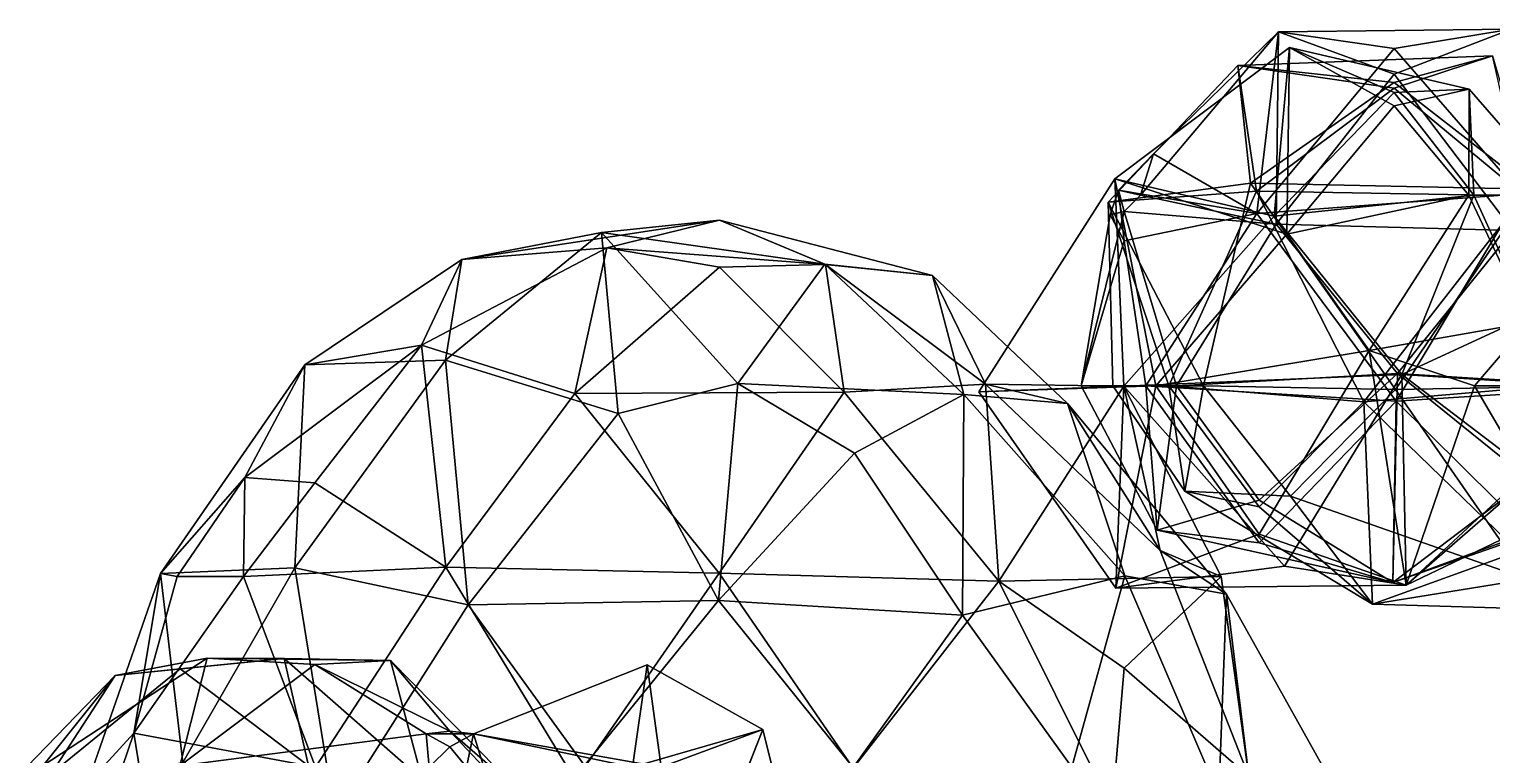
# Model space of a CAD drawing. Extents: x 290034 to 295698, y 4553723 to 4561693.
# Drawn here: x 293585.3 to 293721.9, y 4558908.1 to 4558975.9 of the extents above; entities that cross this region are included whole.
import ezdxf

# ---------------------------------------------------------------- set-up
doc = ezdxf.new("R2010")
doc.units = 0
doc.layers.add('Au_ppm_Pref_-_0_2', color=7, linetype='CONTINUOUS')

msp = doc.modelspace()

# ---------------------------------------------------------------- linework, layer by layer
at = {"layer": 'Au_ppm_Pref_-_0_2'}
for points in [[(293689.1, 4558960.37, 1751.39), (293701.8, 4558957.65, 1747.83), (293702.01, 4558975.63, 1752.1)], [(293689.1, 4558960.37, 1751.39), (293702.01, 4558975.63, 1752.1), (293690.33, 4558964.24, 1752.1)], [(293699.98, 4558958.66, 1757.26), (293690.33, 4558964.24, 1752.1), (293702.01, 4558975.63, 1752.1)], [(293699.98, 4558958.66, 1757.26), (293702.01, 4558975.63, 1752.1), (293712.8, 4558974.09, 1756.67)], [(293701.8, 4558957.65, 1747.83), (293712.8, 4558971.68, 1748.33), (293702.01, 4558975.63, 1752.1)], [(293702.01, 4558975.63, 1752.1), (293723.75, 4558975.87, 1752.1), (293712.8, 4558974.09, 1756.67)], [(293723.75, 4558975.87, 1752.1), (293702.01, 4558975.63, 1752.1), (293712.8, 4558971.68, 1748.33)], [(293723.75, 4558975.87, 1752.1), (293724.61, 4558960.49, 1758.12), (293712.8, 4558974.09, 1756.67)], [(293723.75, 4558975.87, 1752.1), (293712.8, 4558971.68, 1748.33), (293723.9, 4558957.06, 1747.97)], [(293703.03, 4558974.18, 1811.49), (293701.6, 4558958.4, 1816.11), (293686.72, 4558961.9, 1811.5)], [(293703.03, 4558974.18, 1811.49), (293686.72, 4558961.9, 1811.5), (293702.78, 4558956.74, 1807.98)], [(293712.8, 4558974.09, 1756.67), (293724.61, 4558960.49, 1758.12), (293699.98, 4558958.66, 1757.26)], [(293703.03, 4558974.18, 1811.49), (293712.8, 4558969.95, 1814.68), (293701.6, 4558958.4, 1816.11)], [(293703.03, 4558974.18, 1811.49), (293702.78, 4558956.74, 1807.98), (293712.8, 4558968.73, 1808.71)], [(293703.03, 4558974.18, 1811.49), (293719.81, 4558970.29, 1811.49), (293712.8, 4558969.95, 1814.68)], [(293703.03, 4558974.18, 1811.49), (293712.8, 4558968.73, 1808.71), (293719.81, 4558970.29, 1811.49)], [(293698.2, 4558972.48, 1775.86), (293722, 4558973.39, 1775.86), (293712.8, 4558970.91, 1779.37)], [(293698.2, 4558972.48, 1775.86), (293712.8, 4558970.38, 1772.52), (293722, 4558973.39, 1775.86)], [(293722, 4558973.39, 1775.86), (293725.63, 4558960.93, 1781.78), (293712.8, 4558970.91, 1779.37)], [(293722, 4558973.39, 1775.86), (293712.8, 4558970.38, 1772.52), (293724.95, 4558960.31, 1769.98)], [(293686.09, 4558959.72, 1775.87), (293699.96, 4558960.73, 1769.93), (293698.2, 4558972.48, 1775.86)], [(293698.2, 4558972.48, 1775.86), (293699.39, 4558961.49, 1781.67), (293686.09, 4558959.72, 1775.87)], [(293698.2, 4558972.48, 1775.86), (293699.96, 4558960.73, 1769.93), (293712.8, 4558970.38, 1772.52)], [(293712.8, 4558970.91, 1779.37), (293699.39, 4558961.49, 1781.67), (293698.2, 4558972.48, 1775.86)], [(293701.8, 4558957.65, 1747.83), (293723.9, 4558957.06, 1747.97), (293712.8, 4558971.68, 1748.33)], [(293699.39, 4558961.49, 1781.67), (293712.8, 4558970.91, 1779.37), (293725.63, 4558960.93, 1781.78)], [(293712.8, 4558970.38, 1772.52), (293699.96, 4558960.73, 1769.93), (293724.95, 4558960.31, 1769.98)], [(293719.79, 4558960.37, 1808.19), (293719.81, 4558970.29, 1811.49), (293712.8, 4558968.73, 1808.71)], [(293719.81, 4558970.29, 1811.49), (293720.25, 4558960.37, 1815.01), (293712.8, 4558969.95, 1814.68)], [(293719.79, 4558960.37, 1808.19), (293728.44, 4558960.37, 1811.49), (293719.81, 4558970.29, 1811.49)], [(293728.44, 4558960.37, 1811.49), (293720.25, 4558960.37, 1815.01), (293719.81, 4558970.29, 1811.49)], [(293720.25, 4558960.37, 1815.01), (293701.6, 4558958.4, 1816.11), (293712.8, 4558969.95, 1814.68)], [(293719.79, 4558960.37, 1808.19), (293712.8, 4558968.73, 1808.71), (293702.78, 4558956.74, 1807.98)], [(293689.1, 4558960.37, 1751.39), (293690.33, 4558964.24, 1752.1), (293687.06, 4558960.85, 1752.14)], [(293699.98, 4558958.66, 1757.26), (293687.06, 4558960.85, 1752.14), (293690.33, 4558964.24, 1752.1)], [(293687.57, 4558942.54, 1817.41), (293674, 4558942, 1811.66), (293686.72, 4558961.9, 1811.5)], [(293686.72, 4558961.9, 1811.5), (293674, 4558942, 1811.66), (293690.53, 4558942.56, 1806.94)], [(293687.57, 4558942.54, 1817.41), (293686.72, 4558961.9, 1811.5), (293701.6, 4558958.4, 1816.11)], [(293702.78, 4558956.74, 1807.98), (293686.72, 4558961.9, 1811.5), (293690.53, 4558942.56, 1806.94)], [(293699.39, 4558961.49, 1781.67), (293695, 4558942.56, 1780.79), (293686.09, 4558959.72, 1775.87)], [(293699.96, 4558960.73, 1769.93), (293686.09, 4558959.72, 1775.87), (293691.76, 4558942.56, 1771.88)], [(293687.6, 4558956.1, 1753.53), (293686.29, 4558958.52, 1752.1), (293687.06, 4558960.85, 1752.14)], [(293686.29, 4558958.52, 1752.1), (293687.6, 4558958.84, 1751.59), (293687.06, 4558960.85, 1752.14)], [(293689.1, 4558960.37, 1751.39), (293687.06, 4558960.85, 1752.14), (293687.6, 4558958.84, 1751.59)], [(293699.98, 4558958.66, 1757.26), (293687.6, 4558956.1, 1753.53), (293687.06, 4558960.85, 1752.14)], [(293699.96, 4558960.73, 1769.93), (293691.76, 4558942.56, 1771.88), (293709.98, 4558941.06, 1768.47)], [(293695, 4558942.56, 1780.79), (293699.39, 4558961.49, 1781.67), (293712.94, 4558942.21, 1783.28)], [(293725.63, 4558960.93, 1781.78), (293712.94, 4558942.21, 1783.28), (293699.39, 4558961.49, 1781.67)], [(293699.96, 4558960.73, 1769.93), (293709.98, 4558941.06, 1768.47), (293724.95, 4558960.31, 1769.98)], [(293712.98, 4558941.11, 1758.6), (293699.98, 4558958.66, 1757.26), (293724.61, 4558960.49, 1758.12)], [(293712.94, 4558942.21, 1783.28), (293725.63, 4558960.93, 1781.78), (293739.08, 4558942.67, 1782.74)], [(293712.98, 4558941.11, 1758.6), (293724.61, 4558960.49, 1758.12), (293735.45, 4558942.56, 1756.84)], [(293695, 4558942.56, 1780.79), (293686.54, 4558942.56, 1775.86), (293686.09, 4558959.72, 1775.87)], [(293691.76, 4558942.56, 1771.88), (293686.09, 4558959.72, 1775.87), (293686.54, 4558942.56, 1775.86)], [(293701.8, 4558957.65, 1747.83), (293689.1, 4558960.37, 1751.39), (293687.6, 4558958.84, 1751.59)], [(293713.53, 4558943.62, 1816.03), (293701.6, 4558958.4, 1816.11), (293720.25, 4558960.37, 1815.01)], [(293719.79, 4558960.37, 1808.19), (293702.78, 4558956.74, 1807.98), (293710.47, 4558945.87, 1807.76)], [(293709.98, 4558941.06, 1768.47), (293736.22, 4558943.29, 1771.29), (293724.95, 4558960.31, 1769.98)], [(293725.39, 4558948.49, 1809.52), (293719.79, 4558960.37, 1808.19), (293710.47, 4558945.87, 1807.76)], [(293720.25, 4558960.37, 1815.01), (293725.39, 4558949.09, 1813.67), (293713.53, 4558943.62, 1816.03)], [(293725.39, 4558948.49, 1809.52), (293728.44, 4558960.37, 1811.49), (293719.79, 4558960.37, 1808.19)], [(293725.39, 4558949.09, 1813.67), (293720.25, 4558960.37, 1815.01), (293728.44, 4558960.37, 1811.49)], [(293639.27, 4558955.45, 1824.04), (293649.78, 4558958.04, 1829.34), (293625.73, 4558954.37, 1827.84)], [(293649.78, 4558958.04, 1829.34), (293638.76, 4558956.87, 1834.82), (293625.73, 4558954.37, 1827.84)], [(293659.62, 4558953.94, 1834.42), (293638.76, 4558956.87, 1834.82), (293649.78, 4558958.04, 1829.34)], [(293639.27, 4558955.45, 1824.04), (293659.69, 4558953.9, 1824.25), (293649.78, 4558958.04, 1829.34)], [(293659.69, 4558953.9, 1824.25), (293669.69, 4558952.86, 1829.31), (293649.78, 4558958.04, 1829.34)], [(293649.78, 4558958.04, 1829.34), (293669.69, 4558952.86, 1829.31), (293659.62, 4558953.94, 1834.42)], [(293683.58, 4558942.56, 1752.1), (293692.49, 4558942.56, 1748.47), (293687.6, 4558958.84, 1751.59)], [(293683.58, 4558942.56, 1752.1), (293687.6, 4558958.84, 1751.59), (293686.29, 4558958.52, 1752.1)], [(293687.6, 4558956.1, 1753.53), (293683.58, 4558942.56, 1752.1), (293686.29, 4558958.52, 1752.1)], [(293687.57, 4558942.54, 1817.41), (293701.6, 4558958.4, 1816.11), (293713.53, 4558943.62, 1816.03)], [(293701.8, 4558957.65, 1747.83), (293687.6, 4558958.84, 1751.59), (293692.49, 4558942.56, 1748.47)], [(293699.98, 4558958.66, 1757.26), (293689.61, 4558942.56, 1757.09), (293687.6, 4558956.1, 1753.53)], [(293699.98, 4558958.66, 1757.26), (293712.98, 4558941.11, 1758.6), (293689.61, 4558942.56, 1757.09)], [(293638.76, 4558956.87, 1834.82), (293640.34, 4558939.97, 1838.85), (293624.21, 4558944.97, 1835.59)], [(293638.76, 4558956.87, 1834.82), (293624.21, 4558944.97, 1835.59), (293625.73, 4558954.37, 1827.84)], [(293638.76, 4558956.87, 1834.82), (293651.51, 4558942.78, 1837.82), (293640.34, 4558939.97, 1838.85)], [(293638.76, 4558956.87, 1834.82), (293659.62, 4558953.94, 1834.42), (293651.51, 4558942.78, 1837.82)], [(293710.47, 4558945.87, 1807.76), (293702.78, 4558956.74, 1807.98), (293690.53, 4558942.56, 1806.94)], [(293701.8, 4558957.65, 1747.83), (293692.49, 4558942.56, 1748.47), (293713.12, 4558943.71, 1747.63)], [(293701.8, 4558957.65, 1747.83), (293713.12, 4558943.71, 1747.63), (293723.9, 4558957.06, 1747.97)], [(293723.9, 4558957.06, 1747.97), (293713.12, 4558943.71, 1747.63), (293731.73, 4558942.56, 1749.11)], [(293636.29, 4558941.84, 1819.04), (293639.27, 4558955.45, 1824.04), (293621.96, 4558946.36, 1822.56)], [(293621.96, 4558946.36, 1822.56), (293639.27, 4558955.45, 1824.04), (293625.73, 4558954.37, 1827.84)], [(293636.29, 4558941.84, 1819.04), (293649.8, 4558953.64, 1819.68), (293639.27, 4558955.45, 1824.04)], [(293659.69, 4558953.9, 1824.25), (293639.27, 4558955.45, 1824.04), (293649.8, 4558953.64, 1819.68)], [(293687.6, 4558956.1, 1753.53), (293689.61, 4558942.56, 1757.09), (293683.58, 4558942.56, 1752.1)], [(293624.21, 4558944.97, 1835.59), (293611.06, 4558944.53, 1829.27), (293625.73, 4558954.37, 1827.84)], [(293621.96, 4558946.36, 1822.56), (293625.73, 4558954.37, 1827.84), (293611.06, 4558944.53, 1829.27)], [(293661.43, 4558941.96, 1818.09), (293649.8, 4558953.64, 1819.68), (293636.29, 4558941.84, 1819.04)], [(293661.43, 4558941.96, 1818.09), (293659.69, 4558953.9, 1824.25), (293649.8, 4558953.64, 1819.68)], [(293659.62, 4558953.94, 1834.42), (293672.61, 4558941.74, 1834.93), (293651.51, 4558942.78, 1837.82)], [(293669.69, 4558952.86, 1829.31), (293672.61, 4558941.74, 1834.93), (293659.62, 4558953.94, 1834.42)], [(293661.43, 4558941.96, 1818.09), (293674.63, 4558942.71, 1822.81), (293659.69, 4558953.9, 1824.25)], [(293659.69, 4558953.9, 1824.25), (293674.63, 4558942.71, 1822.81), (293669.69, 4558952.86, 1829.31)], [(293669.69, 4558952.86, 1829.31), (293674.63, 4558942.71, 1822.81), (293682.31, 4558940.92, 1829.31)], [(293682.31, 4558940.92, 1829.31), (293672.61, 4558941.74, 1834.93), (293669.69, 4558952.86, 1829.31)], [(293725.39, 4558948.49, 1809.52), (293710.47, 4558945.87, 1807.76), (293720.32, 4558942.56, 1809.1)], [(293729.95, 4558942.56, 1813.64), (293713.53, 4558943.62, 1816.03), (293725.39, 4558949.09, 1813.67)], [(293725.39, 4558948.49, 1809.52), (293720.32, 4558942.56, 1809.1), (293730.34, 4558942.56, 1809.16)], [(293621.96, 4558946.36, 1822.56), (293611.06, 4558944.53, 1829.27), (293605.46, 4558933.99, 1823.37)], [(293612, 4558933.5, 1820.45), (293621.96, 4558946.36, 1822.56), (293605.46, 4558933.99, 1823.37)], [(293624.23, 4558925.62, 1818.23), (293621.96, 4558946.36, 1822.56), (293612, 4558933.5, 1820.45)], [(293636.29, 4558941.84, 1819.04), (293621.96, 4558946.36, 1822.56), (293624.23, 4558925.62, 1818.23)], [(293710.47, 4558945.87, 1807.76), (293690.53, 4558942.56, 1806.94), (293700.2, 4558928.69, 1806.87)], [(293710.47, 4558945.87, 1807.76), (293700.2, 4558928.69, 1806.87), (293713.93, 4558923.94, 1811.36)], [(293720.32, 4558942.56, 1809.1), (293710.47, 4558945.87, 1807.76), (293713.93, 4558923.94, 1811.36)], [(293610.14, 4558925.56, 1836.41), (293597.58, 4558925.02, 1829.24), (293611.06, 4558944.53, 1829.27)], [(293605.46, 4558933.99, 1823.37), (293611.06, 4558944.53, 1829.27), (293597.58, 4558925.02, 1829.24)], [(293626.32, 4558922.1, 1839.5), (293610.14, 4558925.56, 1836.41), (293624.21, 4558944.97, 1835.59)], [(293610.14, 4558925.56, 1836.41), (293611.06, 4558944.53, 1829.27), (293624.21, 4558944.97, 1835.59)], [(293640.34, 4558939.97, 1838.85), (293626.32, 4558922.1, 1839.5), (293624.21, 4558944.97, 1835.59)], [(293651.51, 4558942.78, 1837.82), (293649.7, 4558922.49, 1839.07), (293640.34, 4558939.97, 1838.85)], [(293649.7, 4558922.49, 1839.07), (293651.51, 4558942.78, 1837.82), (293662.4, 4558936.27, 1839.09)], [(293672.61, 4558941.74, 1834.93), (293662.4, 4558936.27, 1839.09), (293651.51, 4558942.78, 1837.82)], [(293661.43, 4558941.96, 1818.09), (293675.88, 4558924.31, 1818.25), (293674.63, 4558942.71, 1822.81)], [(293674.63, 4558942.71, 1822.81), (293675.88, 4558924.31, 1818.25), (293687.56, 4558942.54, 1817.45)], [(293690.95, 4558927.17, 1824.5), (293682.31, 4558940.92, 1829.31), (293674.63, 4558942.71, 1822.81)], [(293687.56, 4558942.54, 1817.45), (293690.95, 4558927.17, 1824.5), (293674.63, 4558942.71, 1822.81)], [(293702.55, 4558925.71, 1816), (293687.57, 4558942.54, 1817.41), (293713.53, 4558943.62, 1816.03)], [(293713.12, 4558943.71, 1747.63), (293692.49, 4558942.56, 1748.47), (293700.2, 4558931.88, 1748.54)], [(293713.12, 4558943.71, 1747.63), (293700.2, 4558931.88, 1748.54), (293712.69, 4558924.18, 1752.22)], [(293702.55, 4558925.71, 1816), (293713.53, 4558943.62, 1816.03), (293713.93, 4558923.94, 1811.36)], [(293709.98, 4558941.06, 1768.47), (293724.4, 4558927.08, 1771.52), (293736.22, 4558943.29, 1771.29)], [(293713.12, 4558943.71, 1747.63), (293712.69, 4558924.18, 1752.22), (293725.39, 4558933.8, 1749.18)], [(293712.94, 4558942.21, 1783.28), (293739.08, 4558942.67, 1782.74), (293725.23, 4558924.49, 1781.86)], [(293731.73, 4558942.56, 1749.11), (293713.12, 4558943.71, 1747.63), (293725.39, 4558933.8, 1749.18)], [(293713.53, 4558943.62, 1816.03), (293725.39, 4558934.59, 1814.15), (293713.93, 4558923.94, 1811.36)], [(293725.39, 4558934.59, 1814.15), (293713.53, 4558943.62, 1816.03), (293729.95, 4558942.56, 1813.64)], [(293649.77, 4558925.07, 1818.13), (293636.29, 4558941.84, 1819.04), (293624.23, 4558925.62, 1818.23)], [(293661.43, 4558941.96, 1818.09), (293636.29, 4558941.84, 1819.04), (293649.77, 4558925.07, 1818.13)], [(293661.43, 4558941.96, 1818.09), (293649.77, 4558925.07, 1818.13), (293675.88, 4558924.31, 1818.25)], [(293672.61, 4558941.74, 1834.93), (293672.5, 4558921.12, 1838.81), (293662.4, 4558936.27, 1839.09)], [(293672.5, 4558921.12, 1838.81), (293672.61, 4558941.74, 1834.93), (293687.64, 4558924.82, 1835.25)], [(293682.31, 4558940.92, 1829.31), (293687.64, 4558924.82, 1835.25), (293672.61, 4558941.74, 1834.93)], [(293690.53, 4558942.56, 1806.94), (293674, 4558942, 1811.66), (293686.82, 4558923.66, 1811.59)], [(293686.82, 4558923.66, 1811.59), (293674, 4558942, 1811.66), (293687.57, 4558942.54, 1817.41)], [(293675.88, 4558924.31, 1818.25), (293696.65, 4558924.74, 1819.1), (293687.56, 4558942.54, 1817.45)], [(293689.61, 4558942.56, 1757.09), (293690.66, 4558929.08, 1752.1), (293683.58, 4558942.56, 1752.1)], [(293683.58, 4558942.56, 1752.1), (293690.66, 4558929.08, 1752.1), (293692.49, 4558942.56, 1748.47)], [(293695, 4558942.56, 1780.79), (293693.25, 4558932.73, 1775.86), (293686.54, 4558942.56, 1775.86)], [(293686.54, 4558942.56, 1775.86), (293693.25, 4558932.73, 1775.86), (293691.76, 4558942.56, 1771.88)], [(293700.2, 4558928.69, 1806.87), (293690.53, 4558942.56, 1806.94), (293686.82, 4558923.66, 1811.59)], [(293702.55, 4558925.71, 1816), (293686.82, 4558923.66, 1811.59), (293687.57, 4558942.54, 1817.41)], [(293690.95, 4558927.17, 1824.5), (293687.56, 4558942.54, 1817.45), (293696.65, 4558924.74, 1819.1)], [(293689.61, 4558942.56, 1757.09), (293712.98, 4558941.11, 1758.6), (293700.2, 4558927.88, 1756.99)], [(293689.61, 4558942.56, 1757.09), (293700.2, 4558927.88, 1756.99), (293690.66, 4558929.08, 1752.1)], [(293690.66, 4558929.08, 1752.1), (293700.2, 4558931.88, 1748.54), (293692.49, 4558942.56, 1748.47)], [(293693.25, 4558932.73, 1775.86), (293700.2, 4558931.25, 1772.09), (293691.76, 4558942.56, 1771.88)], [(293691.76, 4558942.56, 1771.88), (293700.2, 4558931.25, 1772.09), (293709.98, 4558941.06, 1768.47)], [(293695, 4558942.56, 1780.79), (293703.11, 4558932.24, 1780.67), (293693.25, 4558932.73, 1775.86)], [(293703.11, 4558932.24, 1780.67), (293695, 4558942.56, 1780.79), (293712.94, 4558942.21, 1783.28)], [(293703.11, 4558932.24, 1780.67), (293712.94, 4558942.21, 1783.28), (293725.23, 4558924.49, 1781.86)], [(293725.39, 4558928.85, 1756.67), (293712.98, 4558941.11, 1758.6), (293735.45, 4558942.56, 1756.84)], [(293725.39, 4558933.91, 1808.61), (293720.32, 4558942.56, 1809.1), (293713.93, 4558923.94, 1811.36)], [(293730.34, 4558942.56, 1809.16), (293720.32, 4558942.56, 1809.1), (293725.39, 4558933.91, 1808.61)], [(293649.7, 4558922.49, 1839.07), (293626.32, 4558922.1, 1839.5), (293640.34, 4558939.97, 1838.85)], [(293682.31, 4558940.92, 1829.31), (293690.95, 4558927.17, 1824.5), (293697.15, 4558923.1, 1829.31)], [(293697.15, 4558923.1, 1829.31), (293687.64, 4558924.82, 1835.25), (293682.31, 4558940.92, 1829.31)], [(293712.98, 4558941.11, 1758.6), (293712.69, 4558924.18, 1752.22), (293700.2, 4558927.88, 1756.99)], [(293700.2, 4558931.25, 1772.09), (293710.79, 4558922.15, 1775.86), (293709.98, 4558941.06, 1768.47)], [(293709.98, 4558941.06, 1768.47), (293710.79, 4558922.15, 1775.86), (293724.4, 4558927.08, 1771.52)], [(293712.98, 4558941.11, 1758.6), (293725.39, 4558928.85, 1756.67), (293712.69, 4558924.18, 1752.22)], [(293649.7, 4558922.49, 1839.07), (293662.4, 4558936.27, 1839.09), (293672.5, 4558921.12, 1838.81)], [(293725.39, 4558934.59, 1814.15), (293732.33, 4558932.75, 1811.49), (293713.93, 4558923.94, 1811.36)], [(293599.14, 4558924.74, 1823.37), (293605.46, 4558933.99, 1823.37), (293597.58, 4558925.02, 1829.24)], [(293605.46, 4558933.99, 1823.37), (293599.14, 4558924.74, 1823.37), (293605.32, 4558924.74, 1820.22)], [(293605.46, 4558933.99, 1823.37), (293605.32, 4558924.74, 1820.22), (293612, 4558933.5, 1820.45)], [(293624.23, 4558925.62, 1818.23), (293612, 4558933.5, 1820.45), (293605.32, 4558924.74, 1820.22)], [(293725.39, 4558933.8, 1749.18), (293712.69, 4558924.18, 1752.22), (293733.3, 4558931.38, 1752.1)], [(293732.33, 4558932.75, 1811.49), (293725.39, 4558933.91, 1808.61), (293713.93, 4558923.94, 1811.36)], [(293700.2, 4558931.88, 1748.54), (293690.66, 4558929.08, 1752.1), (293712.69, 4558924.18, 1752.22)], [(293693.25, 4558932.73, 1775.86), (293703.11, 4558932.24, 1780.67), (293710.79, 4558922.15, 1775.86)], [(293700.2, 4558931.25, 1772.09), (293693.25, 4558932.73, 1775.86), (293710.79, 4558922.15, 1775.86)], [(293703.11, 4558932.24, 1780.67), (293725.23, 4558924.49, 1781.86), (293710.79, 4558922.15, 1775.86)], [(293733.3, 4558931.38, 1752.1), (293712.69, 4558924.18, 1752.22), (293725.39, 4558928.85, 1756.67)], [(293700.2, 4558927.88, 1756.99), (293712.69, 4558924.18, 1752.22), (293690.66, 4558929.08, 1752.1)], [(293700.2, 4558928.69, 1806.87), (293686.82, 4558923.66, 1811.59), (293713.93, 4558923.94, 1811.36)], [(293699.23, 4558906.07, 1823.74), (293697.15, 4558923.1, 1829.31), (293690.95, 4558927.17, 1824.5)], [(293699.23, 4558906.07, 1823.74), (293690.95, 4558927.17, 1824.5), (293696.65, 4558924.74, 1819.1)], [(293724.4, 4558927.08, 1771.52), (293710.79, 4558922.15, 1775.86), (293738.05, 4558921.34, 1774.7)], [(293599.65, 4558907.35, 1835.06), (293590.73, 4558905.34, 1828.45), (293597.58, 4558925.02, 1829.24)], [(293595.1, 4558910.12, 1822.25), (293597.58, 4558925.02, 1829.24), (293590.73, 4558905.34, 1828.45)], [(293599.14, 4558924.74, 1823.37), (293597.58, 4558925.02, 1829.24), (293595.1, 4558910.12, 1822.25)], [(293597.58, 4558925.02, 1829.24), (293610.14, 4558925.56, 1836.41), (293599.65, 4558907.35, 1835.06)], [(293610.14, 4558925.56, 1836.41), (293613.86, 4558902.48, 1838.84), (293599.65, 4558907.35, 1835.06)], [(293624.23, 4558925.62, 1818.23), (293605.32, 4558924.74, 1820.22), (293612.05, 4558906.94, 1817.42)], [(293626.32, 4558922.1, 1839.5), (293613.86, 4558902.48, 1838.84), (293610.14, 4558925.56, 1836.41)], [(293636.33, 4558905.69, 1817.73), (293624.23, 4558925.62, 1818.23), (293612.05, 4558906.94, 1817.42)], [(293649.77, 4558925.07, 1818.13), (293624.23, 4558925.62, 1818.23), (293636.33, 4558905.69, 1817.73)], [(293662.29, 4558906.85, 1818.41), (293649.77, 4558925.07, 1818.13), (293636.33, 4558905.69, 1817.73)], [(293662.29, 4558906.85, 1818.41), (293675.88, 4558924.31, 1818.25), (293649.77, 4558925.07, 1818.13)], [(293702.55, 4558925.71, 1816), (293713.93, 4558923.94, 1811.36), (293686.82, 4558923.66, 1811.59)], [(293612.05, 4558906.94, 1817.42), (293605.32, 4558924.74, 1820.22), (293595.1, 4558910.12, 1822.25)], [(293605.32, 4558924.74, 1820.22), (293599.14, 4558924.74, 1823.37), (293595.1, 4558910.12, 1822.25)], [(293662.29, 4558906.85, 1818.41), (293686.46, 4558903.08, 1819.25), (293675.88, 4558924.31, 1818.25)], [(293682.7, 4558906.92, 1838.88), (293672.5, 4558921.12, 1838.81), (293687.64, 4558924.82, 1835.25)], [(293675.88, 4558924.31, 1818.25), (293687.6, 4558916.19, 1820.52), (293696.65, 4558924.74, 1819.1)], [(293675.88, 4558924.31, 1818.25), (293686.46, 4558903.08, 1819.25), (293687.6, 4558916.19, 1820.52)], [(293696.43, 4558904.31, 1835), (293682.7, 4558906.92, 1838.88), (293687.64, 4558924.82, 1835.25)], [(293687.6, 4558916.19, 1820.52), (293699.23, 4558906.07, 1823.74), (293696.65, 4558924.74, 1819.1)], [(293697.15, 4558923.1, 1829.31), (293696.43, 4558904.31, 1835), (293687.64, 4558924.82, 1835.25)], [(293710.79, 4558922.15, 1775.86), (293725.23, 4558924.49, 1781.86), (293738.05, 4558921.34, 1774.7)], [(293637.18, 4558907.08, 1839.17), (293626.32, 4558922.1, 1839.5), (293649.7, 4558922.49, 1839.07)], [(293637.18, 4558907.08, 1839.17), (293649.7, 4558922.49, 1839.07), (293662.28, 4558906.89, 1838.56)], [(293662.28, 4558906.89, 1838.56), (293649.7, 4558922.49, 1839.07), (293672.5, 4558921.12, 1838.81)], [(293697.15, 4558923.1, 1829.31), (293706.18, 4558906.92, 1829.31), (293696.43, 4558904.31, 1835)], [(293699.23, 4558906.07, 1823.74), (293706.18, 4558906.92, 1829.31), (293697.15, 4558923.1, 1829.31)], [(293637.18, 4558907.08, 1839.17), (293613.86, 4558902.48, 1838.84), (293626.32, 4558922.1, 1839.5)], [(293662.28, 4558906.89, 1838.56), (293672.5, 4558921.12, 1838.81), (293682.7, 4558906.92, 1838.88)], [(293593.35, 4558915.48, 1906.52), (293586.62, 4558907.1, 1900.61), (293601.95, 4558917.1, 1901.93)], [(293586.62, 4558907.1, 1900.61), (293599.39, 4558907.04, 1894.62), (293601.95, 4558917.1, 1901.93)], [(293609.14, 4558917.07, 1905.32), (293593.35, 4558915.48, 1906.52), (293601.95, 4558917.1, 1901.93)], [(293593.35, 4558915.48, 1906.52), (293609.14, 4558917.07, 1905.32), (293599.4, 4558916.12, 1909.59)], [(293612, 4558916.51, 1897.39), (293601.95, 4558917.1, 1901.93), (293599.39, 4558907.04, 1894.62)], [(293599.4, 4558916.12, 1909.59), (293609.14, 4558917.07, 1905.32), (293611.4, 4558907.04, 1912.5)], [(293601.95, 4558917.1, 1901.93), (293619.05, 4558916.89, 1900.58), (293609.14, 4558917.07, 1905.32)], [(293619.05, 4558916.89, 1900.58), (293601.95, 4558917.1, 1901.93), (293612, 4558916.51, 1897.39)], [(293609.14, 4558917.07, 1905.32), (293622.01, 4558905.78, 1905.98), (293611.4, 4558907.04, 1912.5)], [(293622.01, 4558905.78, 1905.98), (293609.14, 4558917.07, 1905.32), (293619.05, 4558916.89, 1900.58)], [(293612, 4558916.51, 1897.39), (293624.6, 4558910.28, 1895.76), (293619.05, 4558916.89, 1900.58)], [(293631.13, 4558904.61, 1900.58), (293622.01, 4558905.78, 1905.98), (293619.05, 4558916.89, 1900.58)], [(293631.13, 4558904.61, 1900.58), (293619.05, 4558916.89, 1900.58), (293624.6, 4558910.28, 1895.76)], [(293582.33, 4558904.13, 1906.52), (293593.35, 4558915.48, 1906.52), (293587.38, 4558906.31, 1912.26)], [(293582.33, 4558904.13, 1906.52), (293586.62, 4558907.1, 1900.61), (293593.35, 4558915.48, 1906.52)], [(293593.35, 4558915.48, 1906.52), (293599.4, 4558916.12, 1909.59), (293587.38, 4558906.31, 1912.26)], [(293587.38, 4558906.31, 1912.26), (293599.4, 4558916.12, 1909.59), (293611.4, 4558907.04, 1912.5)], [(293612, 4558916.51, 1897.39), (293599.39, 4558907.04, 1894.62), (293622.39, 4558910.05, 1894.64)], [(293612, 4558916.51, 1897.39), (293622.39, 4558910.05, 1894.64), (293624.6, 4558910.28, 1895.76)], [(293644.34, 4558906.92, 1892.07), (293643.04, 4558916.48, 1894.64), (293626.81, 4558910.05, 1894.64)], [(293641.66, 4558906.92, 1898.48), (293626.81, 4558910.05, 1894.64), (293643.04, 4558916.48, 1894.64)], [(293641.66, 4558906.92, 1898.48), (293643.04, 4558916.48, 1894.64), (293653.83, 4558910.45, 1894.68)], [(293644.34, 4558906.92, 1892.07), (293653.83, 4558910.45, 1894.68), (293643.04, 4558916.48, 1894.64)], [(293687.6, 4558916.19, 1820.52), (293686.46, 4558903.08, 1819.25), (293699.23, 4558906.07, 1823.74)], [(293587.54, 4558887.93, 1823.49), (293598.29, 4558890.36, 1816.45), (293595.1, 4558910.12, 1822.25)], [(293587.54, 4558887.93, 1823.49), (293595.1, 4558910.12, 1822.25), (293590.73, 4558905.34, 1828.45)], [(293612.05, 4558906.94, 1817.42), (293595.1, 4558910.12, 1822.25), (293598.29, 4558890.36, 1816.45)], [(293622.66, 4558906.92, 1893.73), (293622.39, 4558910.05, 1894.64), (293599.39, 4558907.04, 1894.62)], [(293626.81, 4558910.05, 1894.64), (293624.6, 4558910.28, 1895.76), (293622.39, 4558910.05, 1894.64)], [(293626.81, 4558910.05, 1894.64), (293622.39, 4558910.05, 1894.64), (293624.6, 4558908.83, 1894.01)], [(293622.39, 4558910.05, 1894.64), (293622.66, 4558906.92, 1893.73), (293624.6, 4558908.83, 1894.01)], [(293627.77, 4558906.92, 1896.14), (293624.6, 4558910.28, 1895.76), (293626.81, 4558910.05, 1894.64)], [(293631.13, 4558904.61, 1900.58), (293624.6, 4558910.28, 1895.76), (293627.77, 4558906.92, 1896.14)], [(293626.15, 4558906.92, 1893.91), (293626.81, 4558910.05, 1894.64), (293624.6, 4558908.83, 1894.01)], [(293644.34, 4558906.92, 1892.07), (293626.81, 4558910.05, 1894.64), (293626.15, 4558906.92, 1893.91)], [(293641.66, 4558906.92, 1898.48), (293627.77, 4558906.92, 1896.14), (293626.81, 4558910.05, 1894.64)], [(293641.66, 4558906.92, 1898.48), (293653.83, 4558910.45, 1894.68), (293649.8, 4558900.12, 1896.91)], [(293644.34, 4558906.92, 1892.07), (293649.8, 4558900.19, 1892.4), (293653.83, 4558910.45, 1894.68)], [(293657.35, 4558896.25, 1894.64), (293649.8, 4558900.12, 1896.91), (293653.83, 4558910.45, 1894.68)], [(293657.35, 4558896.25, 1894.64), (293653.83, 4558910.45, 1894.68), (293649.8, 4558900.19, 1892.4)], [(293626.15, 4558906.92, 1893.91), (293624.6, 4558908.83, 1894.01), (293622.66, 4558906.92, 1893.73)]]:
    msp.add_3dface(points, dxfattribs=at)

doc.saveas('drawing.dxf')
